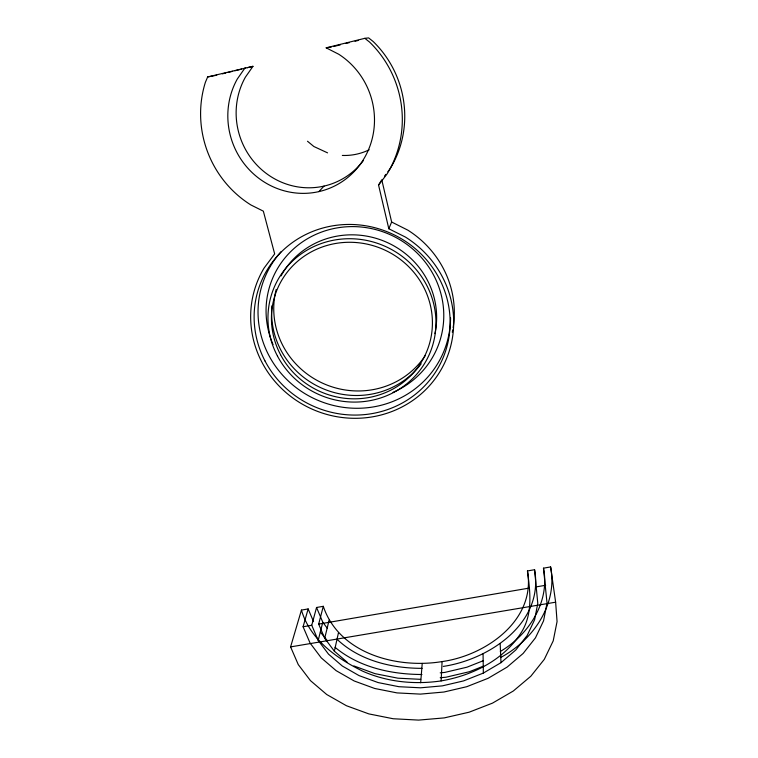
<?xml version="1.0" encoding="UTF-8"?>
<svg xmlns="http://www.w3.org/2000/svg" width="758" height="758" viewBox="0 0 758 758"><rect width="100%" height="100%" fill="white"/><g stroke="black" fill="none" stroke-linecap="round" stroke-linejoin="round"><path stroke-width="1.14" d="M313.556 621.645L308.146 608.93L301.438 610.095C310.126 639.705 336.609 658.361 362.987 671.313C387.442 682.115 414.806 684.777 441.128 680.911L442.094 661.582C485.66 655.556 536.219 620.3 527.454 570.945L534.57 569.713L537.782 603.321L534.608 619.75L527.17 635.507L515.8 649.985L500.991 662.663L483.348 673.085L463.564 680.902L442.369 685.867L420.548 687.809L398.879 686.701L378.138 682.579L359.055 675.605L342.313 666.017L328.517 654.154L318.189 640.406L311.746 625.274L316.55 607.48L323.287 606.315C339.186 653.794 397.183 669.011 442.094 661.582M420.671 682.759L422.225 663.411M347.287 662.312L334.363 651.179L338.475 632.712M334.363 651.179L324.699 638.283L329.114 620.148M318.189 640.406L322.794 622.233L316.55 607.48M324.699 638.283L318.682 624.09L323.287 606.315M301.438 610.095L290.589 646.896L298.264 664.595L310.477 680.646L326.726 694.518L346.406 705.717L368.824 713.894L393.175 718.745L418.615 720.1L444.245 717.902L469.164 712.188L492.473 703.14L513.289 691.021L530.808 676.25L544.31 659.337L553.207 640.88L557.064 621.579L555.633 602.193L550.611 566.937L543.477 568.168L547.03 603.074L543.562 620.821L535.47 637.829L523.153 653.434L507.149 667.087L488.105 678.296L466.757 686.701L443.904 692.026L420.396 694.11L397.05 692.907L374.708 688.472L354.157 680.959L336.107 670.64L321.231 657.859L310.079 643.059L303.086 626.752L308.146 608.93M363.442 160.478A73.299 70.503 68.9 0 1 268.019 174.7A73.299 70.503 68.9 0 1 245.336 77.259L252.983 66.316L207.654 76.946L205.361 82.366A104.348 100.274 67.8 0 0 250.964 204.992L263.348 211.16L274.661 253.921L264.04 268.133A102.122 98.104 23 0 0 300.784 403.247A102.122 98.104 23 0 0 439.119 372.964A102.122 98.104 23 0 0 405.568 237.15L388.816 228.755L391.64 222.018L381.757 179.741M388.816 228.755L378.564 185.075L381.217 180.631M245.156 67.737L237.263 79.069A75.866 72.91 67.7 0 0 264.618 182.271A75.866 72.91 67.7 0 0 364.437 157.863A75.866 72.91 67.7 0 0 338.75 54.254L326.167 47.83L364.844 38.326L368.625 37.9L373.22 41.557A100.814 96.958 69 0 1 389.915 169.053L387.878 171.725M384.477 176.178L385.831 174.397M378.564 185.075L386.997 174.037A104.348 100.274 67.8 0 0 369.601 42.107L364.844 38.326M318.872 191.613L324.045 186.089M443.288 666.405C489.545 659.507 544.206 622.849 534.57 569.713M500.318 651.454C528.696 634.863 550.232 601.928 543.477 568.168M501.142 657.224C532.978 640.093 557.973 604.23 550.611 566.937M483.31 660.692L466.956 667.192L444.785 672.422L440.218 672.839M483.68 666.055L469.429 671.711L445.969 677.226L440.227 677.737M222.397 73.829L225.799 72.995M228.063 72.436L232.592 71.318M234.857 70.769L241.65 69.092M247.316 67.708L252.983 66.316M333.539 46.522L340.333 44.855M345.989 43.462L349.381 42.628M355.047 41.235L358.439 40.401M441.128 680.911C472.092 675.539 502.876 660.54 520.519 633.66C533.206 614.852 530.202 592.093 527.454 570.945M207.654 76.946L216.731 75.222M303.086 626.752L311.746 625.274M318.682 624.09L529.15 588.094M536.493 586.834L545.675 585.271M290.589 646.896L555.633 602.193M326.167 47.83L331.274 47.081M422.111 668.348C391.858 668.348 359.794 660.72 337.253 639.477M421.96 674.497C391.308 674.421 359.017 667.353 335.055 647.313M420.699 679.339L397.884 678.183L374.954 673.635L353.863 665.922M327.56 152.86L313.85 146.502L307.502 141.244M391.64 222.018L407.832 230.148A98.815 95.195 23.4 0 1 453.142 327.608M327.418 640.718L320.312 632.039M322.794 622.233L327.465 628.486M500.176 643.684L500.991 662.663M483.064 653.879L483.348 673.085M452.744 329.91A98.815 95.195 23.4 0 1 452.28 332.194M273.051 344.606A89.378 86.033 23.3 0 1 319.165 232.981A89.378 86.033 23.3 0 1 435.736 279.361A89.378 86.033 23.3 0 1 393.042 392.35M421.145 363.849A82.992 79.846 23.2 0 1 325.362 389.64A82.992 79.846 23.2 0 1 271.951 305.749M281.047 275.903A82.992 79.846 23.2 0 1 381.89 240.295A82.992 79.846 23.2 0 1 434.931 333.615M450.565 317.801A96.825 93.168 23.2 0 1 320.653 401.427A96.825 93.168 23.2 0 1 281.114 251.665M425.153 355.777A82.622 79.59 23.4 0 1 323.458 383.576A82.622 79.59 23.4 0 1 276.177 289.452M369.165 149.8A60.109 58.053 77.1 0 1 342.332 155.437M265.025 360.998A98.597 94.722 23 0 0 434.599 373.561A98.597 94.722 23 0 0 356.753 224.719A98.597 94.722 23 0 0 265.025 360.998M277.447 356.014A84.508 81.172 23 0 0 422.803 366.275A84.508 81.172 23 0 0 355.625 238.931A84.508 81.172 23 0 0 277.447 356.014M280.555 354.735A80.983 77.79 23 0 0 419.856 364.446A80.983 77.79 23 0 0 355.36 242.475A80.983 77.79 23 0 0 280.555 354.735"/></g></svg>
